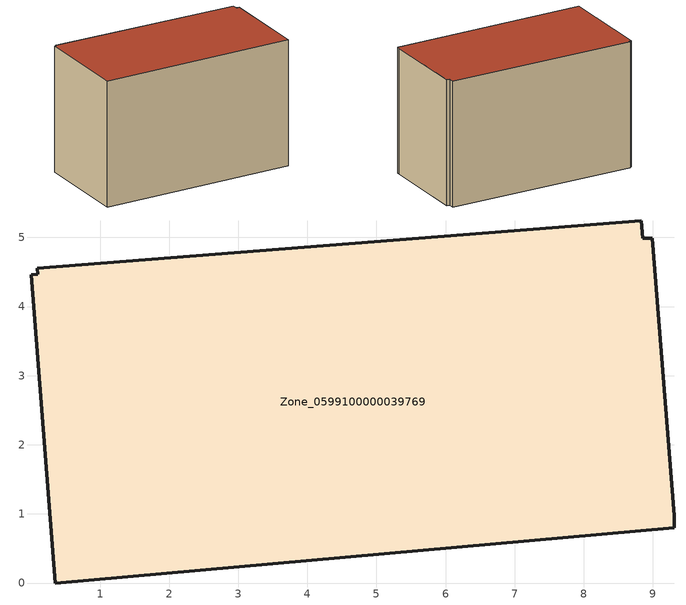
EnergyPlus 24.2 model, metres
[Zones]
Zone_0599100000039769
 floor ground (C_G): 9.31,0.8 0.35,0 0.01,4.46 0.1,4.47 0.09,4.56 8.83,5.24 8.86,4.99 8.99,4.99 9.31,0.97 z0
 wall outside (C_F): 0.1,4.47 0.01,4.46 0.35,0 9.31,0.8 9.31,0.97 8.99,4.99 8.86,4.99 8.83,5.24 0.09,4.56 0.1,4.47 z0:5.81
 roof outside (C_R): 0.35,0 9.31,0.8 9.31,0.97 8.99,4.99 8.86,4.99 8.83,5.24 0.09,4.56 0.1,4.47 0.01,4.46 z5.81
[BUILDING]
Pand.0599100000039769: North Axis=0; Terrain=City; Loads Convergence Tolerance Value=0.04; Temperature Convergence Tolerance Value=0.4; Solar Distribution=FullExterior; Maximum Number of Warmup Days=25; Minimum Number of Warmup Days=1
[Site:Location]
Rotterdam.The.Hague.AP_ZH_NLD Design_Conditions: Latitude=51.96; Longitude=4.45; Time Zone=1; Elevation=-4.5
[SITE:GROUNDTEMPERATURE:BUILDINGSURFACE]
18, 18, 18, 18, 18, 18, 18, 18, 18, 18, 18, 18
[MATERIAL] Thermal Absorptance=0.9; Solar Absorptance=0.7; Visible Absorptance=0.7
Name | Roughness | Thickness | Conductivity | Density | Specific Heat
G.TC.1946-1964 | MediumSmooth | 0.15 | 1 | 540 | 1210
F.TC.1946-1964 | Rough | 0.3 | 0.857143 | 1920 | 840
R.TC.1946-1964 | MediumRough | 0.2 | 0.235294 | 1500 | 1000
[CONSTRUCTION]
C_G: G.TC.1946-1964
C_F: F.TC.1946-1964
C_R: R.TC.1946-1964
[ZONE]
Zone_0599100000039769: Type=1; Multiplier=1; Ceiling Height=Autocalculate; Volume=Autocalculate; Floor Area=autocalculate; Part of Total Floor Area=Yes
[ZONEINFILTRATION:DESIGNFLOWRATE]
Infil_Zone_0599100000039769: Zone or ZoneList or Space or SpaceList=Zone_0599100000039769; Schedule=AlwaysOn; Design Flow Rate Calculation Method=Flow/Area; Flow Rate per Floor Area=0.003; Constant Term Coefficient=1; Temperature Term Coefficient=0; Velocity Term Coefficient=0; Velocity Squared Term Coefficient=0
[HVACTEMPLATE:ZONE:IDEALLOADSAIRSYSTEM]
Zone_0599100000039769: Maximum Heating Supply Air Temperature=50; Minimum Cooling Supply Air Temperature=13; Maximum Heating Supply Air Humidity Ratio=0.0156; Minimum Cooling Supply Air Humidity Ratio=0.0077; Heating Limit=NoLimit; Cooling Limit=NoLimit; Dehumidification Control Type=ConstantSensibleHeatRatio; Cooling Sensible Heat Ratio=0.7; Dehumidification Setpoint=60; Humidification Control Type=None; Humidification Setpoint=30; Outdoor Air Method=None; Outdoor Air Flow Rate per Person=0.00944; Outdoor Air Flow Rate per Zone Floor Area=0; Outdoor Air Flow Rate per Zone=0; Demand Controlled Ventilation Type=None; Outdoor Air Economizer Type=NoEconomizer; Heat Recovery Type=None; Sensible Heat Recovery Effectiveness=0.7; Latent Heat Recovery Effectiveness=0.65
[ZONECONTROL:THERMOSTAT]
ThermostatControl_Zone_0599100000039769: Zone or ZoneList=Zone_0599100000039769; Control Type Schedule=DualSetpointControlType; Control 1=Thermostat_Zone_0599100000039769; Temperature Difference Between Cutout And Setpoint=0
[THERMOSTATSETPOINT:DUALSETPOINT]
Thermostat_Zone_0599100000039769: Heating Setpoint Temperature Schedule=HeatingSetpoint_Zone_0599100000039769; Cooling Setpoint Temperature Schedule=CoolingSetpoint_Zone_0599100000039769
[SCHEDULE:COMPACT]
HeatingSetpoint_Zone_0599100000039769: Through: 12/31, For: AllDays, Until: 24:00, 21
CoolingSetpoint_Zone_0599100000039769: Through: 12/31, For: AllDays, Until: 24:00, 24
DualSetpointControlType: Through: 12/31, For: AllDays, Until: 24:00, 4
AlwaysOn: Through: 12/31, For: AllDays, Until: 24:00, 1
